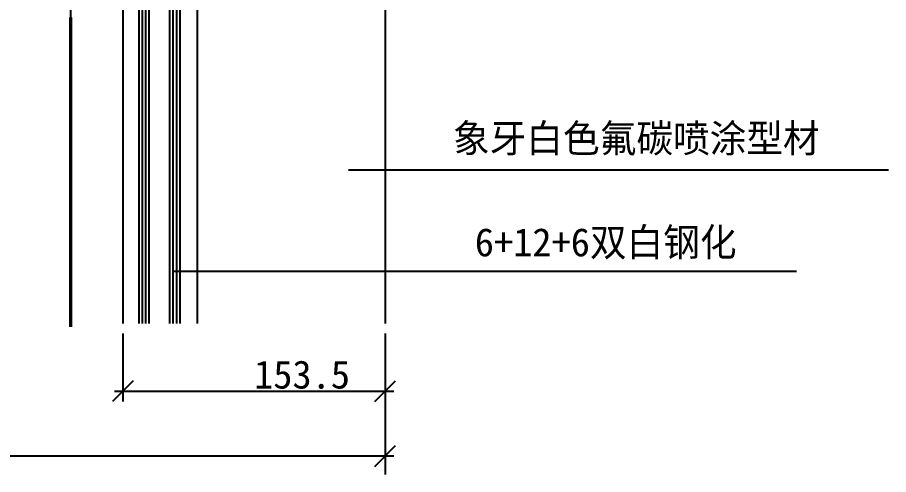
# Model space of a CAD drawing. Header units: metres. Extents: x 6409 to 8198, y 3492 to 5058.
# Drawn here: x 7037 to 7546, y 3492 to 3759 of the extents above; entities that cross this region are included whole.
import ezdxf

# ---------------------------------------------------------------- set-up
doc = ezdxf.new("R2010")
doc.units = ezdxf.units.M
for name, color, linetype in [('1', 1, 'Continuous'), ('10', 1, 'Continuous'), ('4', 4, 'Continuous')]:
    doc.layers.add(name, color=color, linetype=linetype)

# ---------------------------------------------------------------- blocks, each defined once
blk = doc.blocks.new('_ArchTick')
at = {"color": 0, "linetype": 'ByBlock'}
blk.add_lwpolyline([(-0.5, -0.5), (0.5, 0.5)], dxfattribs=at)

msp = doc.modelspace()

# ---------------------------------------------------------------- linework, layer by layer
for p, q in [((7107.7, 3580.22), (7107.7, 3793.77)), ((7109.7, 3580.22), (7109.7, 3794.77)), ((7111.7, 3580.22), (7111.7, 3794.77)), ((7113.7, 3580.22), (7113.7, 3793.77)), ((7125.7, 3580.22), (7125.7, 3793.77)), ((7127.7, 3580.22), (7127.7, 3794.77)), ((7129.7, 3580.22), (7129.7, 3794.77)), ((7131.7, 3580.22), (7131.7, 3793.77)), ((7098.23, 3777.77), (7098.23, 3580.22)), ((7141.7, 3777.77), (7141.7, 3580.22))]:
    msp.add_line(p, q)
at = {"layer": '1'}
for p, q in [((7067.57, 3836.66), (7067.57, 3744.65)), ((7251.7, 3780.78), (7251.7, 3580.22)), ((7067.11, 3759.33), (7067.11, 3578.17)), ((7067.31, 3759.33), (7067.31, 3578.17)), ((7067.81, 3759.33), (7067.81, 3578.17)), ((7068.01, 3759.33), (7068.01, 3578.17))]:
    msp.add_line(p, q, dxfattribs=at)
at = {"layer": '10'}
for p, q in [((7230.29, 3670.21), (7546.15, 3670.21)), ((7127.86, 3610.77), (7492.29, 3610.77)), ((7098.23, 3574.29), (7098.23, 3534.58)), ((7251.7, 3574.29), (7251.7, 3491.74)), ((7251.7, 3574.22), (7251.7, 3534.58)), ((7093.23, 3540.58), (7256.7, 3540.58)), ((6646.7, 3502.67), (7256.7, 3502.67))]:
    msp.add_line(p, q, dxfattribs=at)

# ---------------------------------------------------------------- block references
at = {"layer": '10', "xscale": 12.2, "yscale": 12.2, "zscale": 12.2, "rotation": 180}
msp.add_blockref('_ArchTick', (7098.23, 3540.58), dxfattribs=at)
at = {"layer": '10', "xscale": 12.2, "yscale": 12.2, "zscale": 12.2}
for p in [(7251.7, 3540.58), (7251.7, 3502.67)]:
    msp.add_blockref('_ArchTick', p, dxfattribs=at)

# ---------------------------------------------------------------- texts
at = {"layer": '10'}
msp.add_text('6+12+6双白钢化', height=16.5, dxfattribs=at).set_placement((7304.09, 3619.51, -289.87))
at = {"layer": '10', "insert": (7174.97, 3558.58), "char_height": 16.5, "attachment_point": 1}
msp.add_mtext('\\A1;153.5', dxfattribs=at)
at = {"layer": '4'}
msp.add_text('象牙白色氟碳喷涂型材', height=16.5, dxfattribs=at).set_placement((7291.34, 3680.32))

doc.saveas('drawing.dxf')
